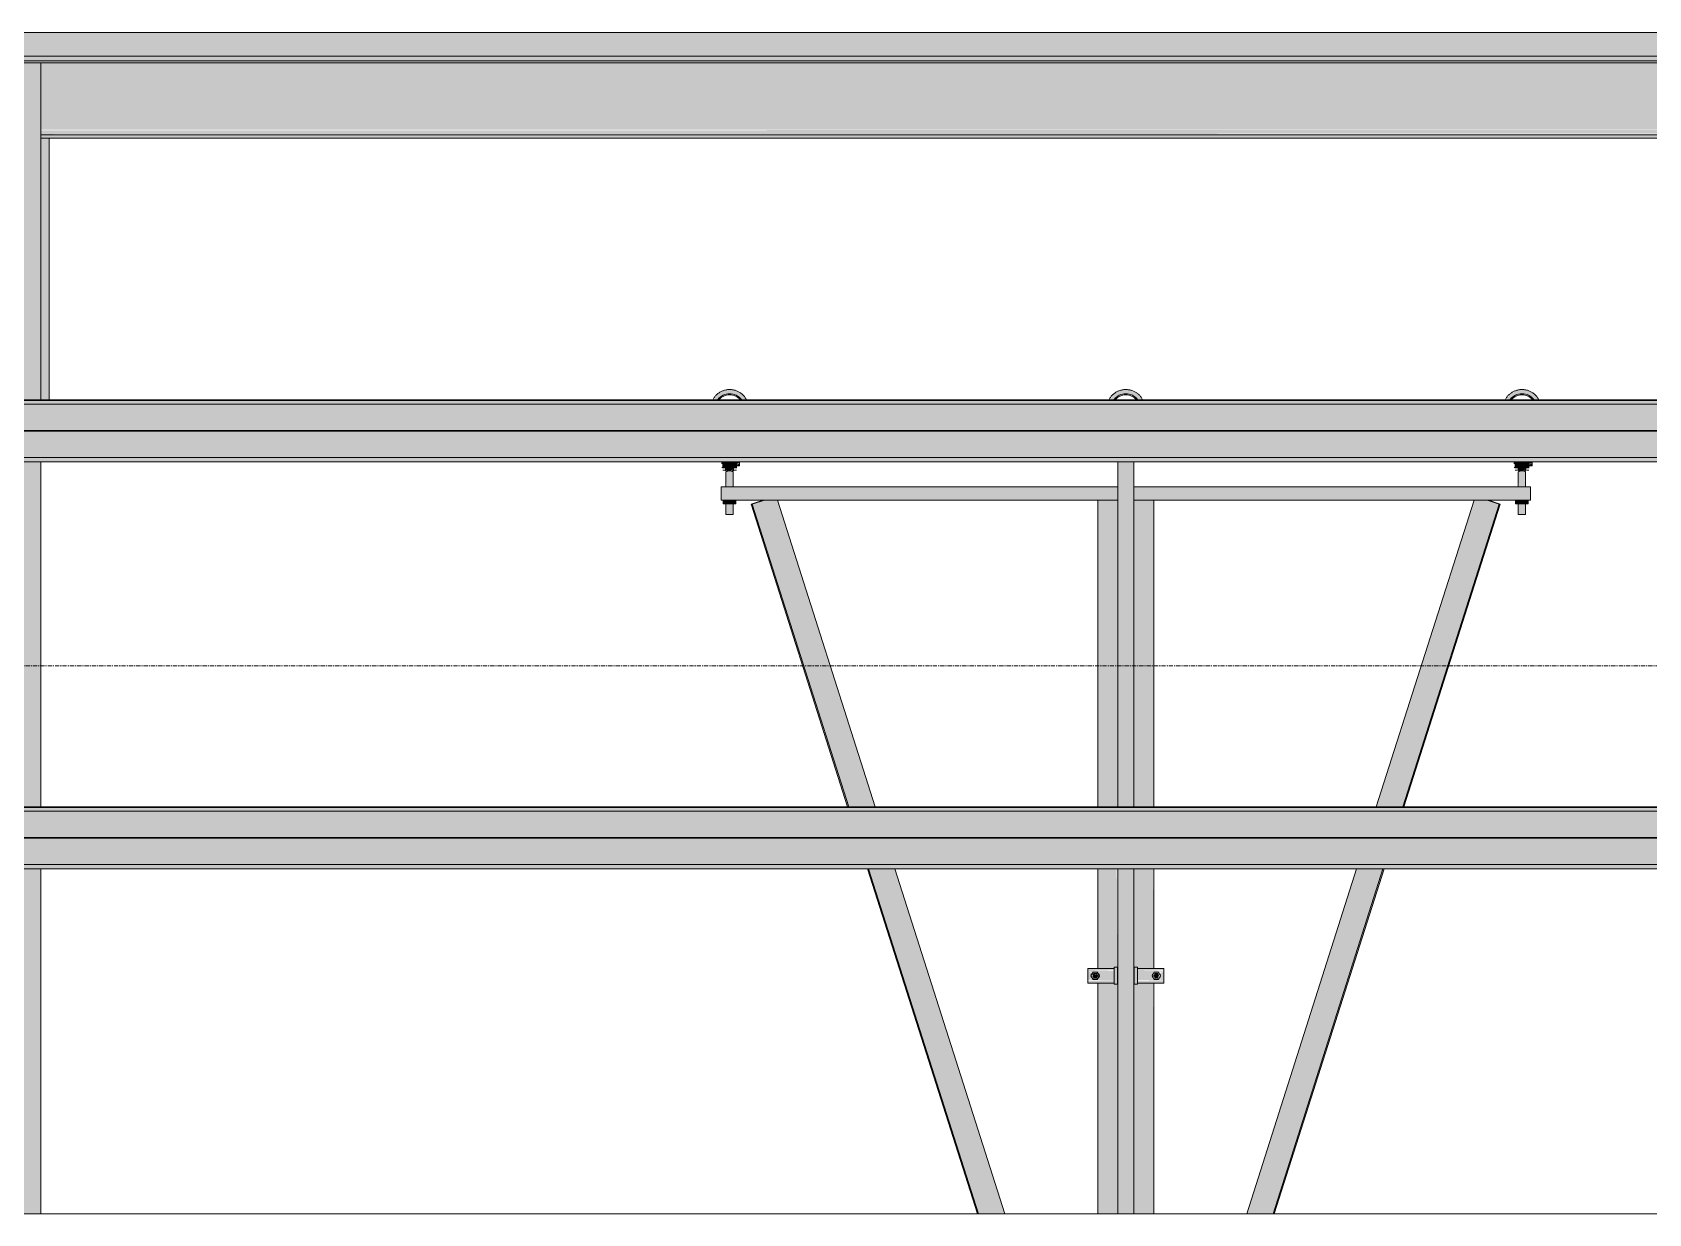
# Model space of a CAD drawing. Header units: inches. Extents: x -23445 to -32, y -314 to 853.
# Drawn here: x -2424.4 to -2232.7, y 196.8 to 336.8 of the extents above; entities that cross this region are included whole.
import ezdxf

# ---------------------------------------------------------------- set-up
doc = ezdxf.new("R2010")
doc.units = ezdxf.units.IN
doc.header["$MEASUREMENT"] = 0
doc.linetypes.add('Grid Line 1_2_', pattern=[0.875, 0.5, -0.125, 0.125, -0.125])
for name, color, linetype, lineweight in [('A-FLOR-LEVL', 51, 'Continuous', 9), ('A-GLAZ-CWMG', 51, 'Continuous', 9), ('Q-SPCQ', 91, 'Continuous', 9), ('S-BEAM', 12, 'Continuous', 9)]:
    doc.layers.add(name, color=color, linetype=linetype, lineweight=lineweight)

# ---------------------------------------------------------------- blocks, each defined once
blk = doc.blocks.new('Basketball_Backstop-Performance_Sports_Systems-3103-Ceiling_Hung - 27_-0_ to 27_-11 7_8_-706978-Building Section - East_West looking South _ Fieldhouse')
at = {"layer": 'Q-SPCQ'}
for points in [[(24908.1, 293.29), (24908.23, 293.29), (24908.79, 293.89), (24908.8, 293.79), (24909.44, 293.98), (24909.86, 293.97), (24910.36, 293.82), (24910.66, 293.63), (24911.22, 293.29), (24911.58, 293.29), (24911.01, 294.01), (24910.11, 294.44), (24909.11, 294.44), (24908.21, 294.01), (24907.74, 293.29), (24908.02, 293.29)], [(24911, 293.29), (24910.85, 293.49), (24910.49, 293.77), (24910.06, 293.94), (24909.61, 294), (24909.16, 293.94), (24908.74, 293.77), (24908.23, 293.29), (24908.38, 293.29), (24908.46, 293.4), (24908.8, 293.66), (24909.19, 293.82), (24909.61, 293.87), (24910.03, 293.82), (24910.42, 293.66), (24910.9, 293.29)], [(24955.1, 293.29), (24955.23, 293.29), (24955.79, 293.89), (24955.8, 293.79), (24956.44, 293.98), (24956.86, 293.97), (24957.36, 293.82), (24957.66, 293.63), (24958.22, 293.29), (24958.58, 293.29), (24958.01, 294.01), (24957.11, 294.44), (24956.11, 294.44), (24955.21, 294.01), (24954.74, 293.29), (24955.02, 293.29)], [(24955.23, 293.29), (24955.38, 293.29), (24955.69, 293.57), (24955.8, 293.66), (24956.19, 293.82), (24956.61, 293.87), (24957.03, 293.82), (24957.42, 293.66), (24958, 293.29), (24957.85, 293.49), (24957.49, 293.77), (24957.06, 293.94), (24956.61, 294), (24956.16, 293.94), (24955.69, 293.73), (24955.37, 293.49)], [(25002.1, 293.29), (25002.23, 293.29), (25002.79, 293.89), (25002.8, 293.79), (25003.44, 293.98), (25003.86, 293.97), (25004.36, 293.82), (25004.66, 293.63), (25005.22, 293.29), (25005.58, 293.29), (25005.01, 294.01), (25004.11, 294.44), (25003.11, 294.44), (25002.21, 294.01), (25001.74, 293.29), (25002.02, 293.29)], [(25002.38, 293.29), (25002.46, 293.4), (25002.8, 293.66), (25003.19, 293.82), (25003.61, 293.87), (25004.03, 293.82), (25004.42, 293.66), (25005, 293.29), (25004.85, 293.49), (25004.49, 293.77), (25004.06, 293.94), (25003.61, 294), (25003.16, 293.94), (25002.74, 293.77), (25002.23, 293.29), (25002.3, 293.29)], [(24909.05, 285.69), (24909.05, 285.94), (24908.8, 285.94), (24908.8, 285.69)], [(24909.14, 285.66), (24910.08, 285.66), (24910.08, 285.94), (24909.14, 285.89)], [(24910.42, 285.69), (24910.42, 285.94), (24910.17, 285.94), (24910.17, 285.69)], [(25003.05, 285.69), (25003.05, 285.94), (25002.8, 285.94), (25002.8, 285.69)], [(25004.08, 285.66), (25004.08, 285.94), (25003.14, 285.89), (25003.14, 285.66)], [(25004.42, 285.69), (25004.42, 285.94), (25004.17, 285.94), (25004.17, 285.69)], [(24909.05, 285.16), (24909.05, 285.69), (24908.8, 285.69), (24908.8, 285.16)], [(24910.42, 285.16), (24910.42, 285.69), (24910.17, 285.69), (24910.17, 285.16)], [(25003.05, 285.16), (25003.05, 285.69), (25002.8, 285.69), (25002.8, 285.16)], [(25004.17, 285.16), (25004.42, 285.16), (25004.42, 285.69), (25004.17, 285.69), (25004.17, 285.31)], [(24908.86, 280.94), (24909.61, 280.94), (24909.61, 281.37), (24908.86, 281.37)], [(24909.61, 280.94), (24910.36, 280.94), (24910.36, 281.37), (24909.61, 281.37)], [(25003.61, 280.94), (25003.61, 281.37), (25002.86, 281.37), (25002.86, 280.94)], [(25003.61, 280.94), (25004.36, 280.94), (25004.36, 281.37), (25003.61, 281.37)], [(24952.86, 224.78), (24953.16, 224.82), (24953.2, 225.12), (24952.86, 225.22), (24952.77, 225.12)], [(24960.23, 224.75), (24960.45, 224.87), (24960.48, 225), (24960.3, 225.24), (24960.05, 225.18), (24960.01, 224.94), (24960.05, 224.82)]]:
    blk.add_hatch(color=256, dxfattribs=at).paths.add_polyline_path(points, flags=0)
h = blk.add_hatch(color=256, dxfattribs=at)
h.paths.add_polyline_path([(24909.14, 285.69), (24909.14, 285.93), (24909.05, 285.86), (24909.05, 285.69)], flags=0)
h.paths.add_polyline_path([(24910.42, 285.69), (24910.8, 285.75), (24910.8, 285.93), (24910.42, 285.85), (24910.42, 285.74)], flags=0)
h.paths.add_polyline_path([(24910.08, 285.69), (24910.17, 285.75), (24910.17, 285.93), (24910.08, 285.85), (24910.08, 285.73)], flags=0)
h = blk.add_hatch(color=256, dxfattribs=at)
h.paths.add_polyline_path([(24955.67, 196.79), (24956.61, 196.79), (24956.61, 237.69), (24955.67, 237.69), (24955.67, 203.47)], flags=0)
h.paths.add_polyline_path([(24955.67, 245.04), (24956.61, 245.04), (24956.61, 285.94), (24955.67, 285.94), (24955.67, 252.3)], flags=0)
h = blk.add_hatch(color=256, dxfattribs=at)
h.paths.add_polyline_path([(24956.76, 196.79), (24957.55, 196.79), (24957.52, 237.69), (24956.61, 237.65), (24956.61, 196.79)], flags=0)
h.paths.add_polyline_path([(24956.68, 245.04), (24957.55, 245.04), (24957.52, 285.94), (24956.61, 285.94), (24956.61, 245.04)], flags=0)
h = blk.add_hatch(color=256, dxfattribs=at)
h.paths.add_polyline_path([(25003.14, 285.69), (25003.14, 285.93), (25003.05, 285.86), (25003.05, 285.69)], flags=0)
h.paths.add_polyline_path([(25004.8, 285.69), (25004.8, 285.93), (25004.42, 285.85), (25004.42, 285.69)], flags=0)
h.paths.add_polyline_path([(25004.17, 285.69), (25004.17, 285.93), (25004.08, 285.85), (25004.08, 285.69)], flags=0)
h = blk.add_hatch(color=256, dxfattribs=at)
h.paths.add_polyline_path([(24910.08, 285.45), (24910.17, 285.51), (24910.17, 285.69), (24910.08, 285.6), (24910.08, 285.46)], flags=0)
h.paths.add_polyline_path([(24909.05, 285.45), (24909.14, 285.52), (24909.14, 285.69), (24909.05, 285.62), (24909.05, 285.45)], flags=0)
h.paths.add_polyline_path([(24910.8, 285.45), (24910.8, 285.69), (24910.42, 285.61), (24910.42, 285.45)], flags=0)
h = blk.add_hatch(color=256, dxfattribs=at)
h.paths.add_polyline_path([(24909.68, 284.86), (24910.08, 284.87), (24910.08, 285.02), (24909.72, 284.87)], flags=0)
h.paths.add_polyline_path([(24909.53, 284.86), (24910.08, 285.02), (24910.08, 285.66), (24909.14, 285.66), (24909.14, 284.87), (24909.49, 284.86)], flags=0)
h = blk.add_hatch(color=256, dxfattribs=at)
h.paths.add_polyline_path([(24909.18, 279.69), (24910.04, 279.69), (24909.97, 280.94), (24909.17, 280.94), (24909.17, 279.69)], flags=0)
h.paths.add_polyline_path([(24909.56, 282.95), (24910.04, 282.95), (24910.02, 284.76), (24909.68, 284.86), (24909.27, 284.79), (24909.17, 284.75), (24909.26, 282.95), (24909.53, 282.95)], flags=0)
h = blk.add_hatch(color=256, dxfattribs=at)
h.paths.add_polyline_path([(25004.42, 285.45), (25004.8, 285.51), (25004.8, 285.69), (25004.42, 285.61), (25004.42, 285.47)], flags=0)
h.paths.add_polyline_path([(25003.05, 285.45), (25003.14, 285.52), (25003.14, 285.69), (25003.05, 285.62), (25003.05, 285.45)], flags=0)
h.paths.add_polyline_path([(25004.08, 285.45), (25004.17, 285.51), (25004.17, 285.69), (25004.08, 285.6), (25004.08, 285.46)], flags=0)
h = blk.add_hatch(color=256, dxfattribs=at)
h.paths.add_polyline_path([(25003.68, 284.86), (25004.08, 284.87), (25004.08, 285.02), (25003.72, 284.87)], flags=0)
h.paths.add_polyline_path([(25003.53, 284.86), (25004.08, 285.02), (25004.08, 285.66), (25003.14, 285.66), (25003.14, 284.87), (25003.49, 284.86)], flags=0)
h = blk.add_hatch(color=256, dxfattribs=at)
h.paths.add_polyline_path([(25003.18, 279.69), (25004.04, 279.69), (25003.97, 280.94), (25003.17, 280.94), (25003.17, 279.69)], flags=0)
h.paths.add_polyline_path([(25003.56, 282.95), (25004.04, 282.95), (25004.02, 284.76), (25003.68, 284.86), (25003.27, 284.79), (25003.17, 284.75), (25003.26, 282.95), (25003.53, 282.95)], flags=0)
h = blk.add_hatch(color=256, dxfattribs=at)
h.paths.add_polyline_path([(24908.61, 281.37), (24955.67, 281.37), (24955.67, 282.95), (24908.61, 282.95), (24908.61, 281.59)], flags=0)
h.paths.add_polyline_path([(24957.55, 281.37), (25004.61, 281.37), (25004.61, 282.95), (24957.55, 282.95), (24957.55, 281.59)], flags=0)
h = blk.add_hatch(color=256, dxfattribs=at)
h.paths.add_polyline_path([(24939, 196.79), (24939.13, 196.79), (24926.09, 237.69), (24925.95, 237.69), (24927.52, 232.77)], flags=0)
h.paths.add_polyline_path([(24923.74, 245.04), (24912.3, 280.92), (24912.17, 280.92), (24923.61, 245.04)], flags=0)
h = blk.add_hatch(color=256, dxfattribs=at)
h.paths.add_polyline_path([(24939.13, 196.79), (24942.27, 196.79), (24929.23, 237.69), (24926.09, 237.69), (24927.66, 232.77)], flags=0)
h.paths.add_polyline_path([(24923.74, 245.04), (24926.88, 245.04), (24915.29, 281.37), (24913.73, 281.37), (24912.3, 280.92), (24915.2, 271.83)], flags=0)
h = blk.add_hatch(color=256, dxfattribs=at)
h.paths.add_polyline_path([(24955.34, 196.79), (24955.67, 196.79), (24955.61, 224), (24955.23, 224), (24955.23, 224.12), (24953.29, 224.12), (24953.35, 196.79), (24954.95, 196.79)], flags=0)
h.paths.add_polyline_path([(24957.55, 196.79), (24959.92, 196.79), (24959.85, 224.12), (24957.98, 224.12), (24957.98, 224), (24957.61, 224), (24957.55, 198.59)], flags=0)
h.paths.add_polyline_path([(24953.35, 224.76), (24953.47, 224.93), (24953.37, 224.79)], flags=0)
h.paths.add_polyline_path([(24959.92, 224.92), (24959.84, 225.05), (24959.81, 224.96), (24959.87, 224.94)], flags=0)
h.paths.add_polyline_path([(24953.29, 224.92), (24953.4, 225.04), (24953.29, 225)], flags=0)
h.paths.add_polyline_path([(24953.48, 225.01), (24953.37, 225.22), (24953.44, 225.07), (24953.47, 225.03)], flags=0)
h.paths.add_polyline_path([(24954.26, 225.87), (24955.23, 225.87), (24955.23, 226), (24955.61, 226), (24955.54, 237.69), (24953.29, 237.69), (24953.37, 225.87), (24954.09, 225.87)], flags=0)
h.paths.add_polyline_path([(24957.61, 225.87), (24957.61, 226), (24957.98, 226), (24957.99, 225.87), (24959.92, 225.87), (24959.84, 237.69), (24957.55, 237.65), (24957.55, 225.87)], flags=0)
h.paths.add_polyline_path([(24953.41, 245.04), (24955.67, 245.04), (24955.67, 281.37), (24953.29, 281.37), (24953.29, 245.04), (24953.38, 245.04)], flags=0)
h.paths.add_polyline_path([(24957.55, 245.04), (24959.92, 245.04), (24959.92, 281.37), (24957.55, 281.37), (24957.55, 247.42)], flags=0)
h = blk.add_hatch(color=256, dxfattribs=at)
h.paths.add_polyline_path([(24970.95, 196.79), (24974.08, 196.79), (24987.12, 237.69), (24983.99, 237.69), (24976.19, 213.24)], flags=0)
h.paths.add_polyline_path([(24986.33, 245.04), (24989.47, 245.04), (25000.91, 280.92), (24999.49, 281.37), (24997.92, 281.37), (24994.87, 271.83)], flags=0)
h = blk.add_hatch(color=256, dxfattribs=at)
h.paths.add_polyline_path([(24974.08, 196.79), (24974.22, 196.79), (24987.26, 237.69), (24987.12, 237.69), (24979.33, 213.24)], flags=0)
h.paths.add_polyline_path([(24989.47, 245.04), (24989.6, 245.04), (25001.04, 280.92), (25000.91, 280.92), (24998.01, 271.83)], flags=0)
h = blk.add_hatch(color=256, dxfattribs=at)
h.paths.add_polyline_path([(24957.55, 225.56), (24957.61, 225.64), (24957.55, 225.61)], flags=0)
h.paths.add_polyline_path([(24952.11, 225.56), (24955.23, 225.64), (24955.23, 225.87), (24952.11, 225.83), (24952.11, 225.64)], flags=0)
h.paths.add_polyline_path([(24955.61, 225.56), (24955.67, 225.64), (24955.61, 225.59)], flags=0)
h.paths.add_polyline_path([(24957.98, 225.56), (24961.11, 225.64), (24961.11, 225.87), (24957.98, 225.82), (24957.98, 225.62)], flags=0)
h = blk.add_hatch(color=256, dxfattribs=at)
h.paths.add_polyline_path([(24952.77, 224.44), (24955.23, 224.44), (24955.23, 225.56), (24952.11, 225.56), (24952.11, 224.44), (24952.73, 224.44)], flags=0)
h.paths.add_polyline_path([(24952.11, 224.44), (24952.71, 224.59), (24952.66, 224.68), (24952.48, 224.6)], flags=0)
h.paths.add_polyline_path([(24952.11, 225.56), (24952.66, 225.32), (24952.71, 225.41), (24952.48, 225.47)], flags=0)
h.paths.add_polyline_path([(24953.23, 225.44), (24953.08, 225.32), (24953.22, 225.29)], flags=0)
h.paths.add_polyline_path([(24953.23, 224.56), (24953.2, 224.71), (24953.08, 224.68), (24953.2, 224.59)], flags=0)
h.paths.add_polyline_path([(24952.11, 224.44), (24952.61, 224.76), (24952.49, 224.93), (24952.52, 225.14), (24952.65, 225.29), (24952.48, 225.47), (24952.77, 225.44), (24953.23, 225.44), (24953.47, 224.93), (24953.23, 224.56), (24952.48, 224.53)], flags=0)
h.paths.add_polyline_path([(24957.98, 224.44), (24961.11, 224.44), (24961.11, 225.56), (24957.98, 225.56), (24957.98, 224.55)], flags=0)
h.paths.add_polyline_path([(24961.11, 224.44), (24960.55, 224.68), (24960.5, 224.59), (24960.74, 224.53)], flags=0)
h.paths.add_polyline_path([(24959.98, 224.56), (24960.14, 224.68), (24960, 224.71)], flags=0)
h.paths.add_polyline_path([(24959.98, 225.44), (24960.02, 225.29), (24960.14, 225.32), (24960.01, 225.42)], flags=0)
h.paths.add_polyline_path([(24961.11, 224.44), (24960.45, 224.56), (24959.98, 224.56), (24959.74, 225.07), (24959.98, 225.44), (24960.74, 225.47), (24961.11, 225.56), (24960.6, 225.24), (24960.72, 225.07), (24960.69, 224.86), (24960.57, 224.71), (24960.74, 224.62)], flags=0)
h.paths.add_polyline_path([(24952.73, 224.6), (24952.94, 224.72), (24952.75, 224.71)], flags=0)
h.paths.add_polyline_path([(24960.48, 224.6), (24960.45, 224.72), (24960.27, 224.72), (24960.45, 224.61)], flags=0)
h.paths.add_polyline_path([(24960.14, 224.69), (24960.19, 224.72), (24960.02, 224.72)], flags=0)
h.paths.add_polyline_path([(24960.27, 225.28), (24960.47, 225.29), (24960.41, 225.38)], flags=0)
h.paths.add_polyline_path([(24952.76, 225.28), (24952.94, 225.28), (24952.73, 225.4), (24952.75, 225.29)], flags=0)
h.paths.add_polyline_path([(24960.55, 225.32), (24960.62, 225.44), (24960.5, 225.41)], flags=0)
h = blk.add_hatch(color=256, dxfattribs=at)
h.paths.add_polyline_path([(24960.01, 224.12), (24961.11, 224.17), (24961.11, 224.44), (24957.98, 224.36), (24957.98, 224.12)], flags=0)
h.paths.add_polyline_path([(24955.23, 224.12), (24955.23, 224.44), (24952.11, 224.36), (24952.11, 224.12)], flags=0)
h = blk.add_hatch(color=256, dxfattribs=at)
h.paths.add_polyline_path([(24959.98, 224.56), (24960.45, 224.59), (24960.23, 224.75), (24960.01, 224.58)], flags=0)
h.paths.add_polyline_path([(24959.98, 224.56), (24959.98, 224.89), (24959.73, 225), (24959.83, 224.82)], flags=0)
h.paths.add_polyline_path([(24952.73, 224.56), (24953.23, 224.56), (24952.98, 224.75)], flags=0)
h.paths.add_polyline_path([(24952.73, 225.44), (24952.98, 225.25), (24953.23, 225.44)], flags=0)
h.paths.add_polyline_path([(24952.48, 225), (24952.77, 225.12), (24952.73, 225.44), (24952.55, 225.12)], flags=0)
h.paths.add_polyline_path([(24952.73, 224.56), (24952.77, 224.87), (24952.48, 225), (24952.6, 224.78)], flags=0)
h.paths.add_polyline_path([(24953.23, 224.56), (24953.49, 225), (24953.2, 224.87), (24953.21, 224.78)], flags=0)
h.paths.add_polyline_path([(24960.48, 224.56), (24960.74, 225), (24960.45, 224.82), (24960.48, 224.58)], flags=0)
h.paths.add_polyline_path([(24959.98, 225.44), (24960.23, 225.25), (24960.48, 225.44), (24960.01, 225.44)], flags=0)
h.paths.add_polyline_path([(24959.73, 225), (24960.01, 225.19), (24959.98, 225.44), (24959.76, 225.06)], flags=0)
h.paths.add_polyline_path([(24960.74, 225), (24960.48, 225.42), (24960.48, 225.11)], flags=0)
h.paths.add_polyline_path([(24953.49, 225), (24953.23, 225.44), (24953.2, 225.12)], flags=0)
h = blk.add_hatch(color=256, dxfattribs=at)
h.paths.add_polyline_path([(24955.23, 224), (24955.61, 224), (24955.61, 226), (24955.23, 226)], flags=0)
h.paths.add_polyline_path([(24957.61, 224), (24957.98, 224), (24957.98, 226), (24957.61, 226), (24957.61, 225.44)], flags=0)
for p, q in [((24908.67, 285.69), (24908.67, 285.91)), ((24908.67, 285.91), (24908.67, 285.69)), ((24908.8, 285.69), (24908.8, 285.94)), ((24909.05, 285.94), (24909.05, 285.69)), ((24909.14, 285.94), (24909.05, 285.94)), ((24909.14, 285.66), (24909.14, 285.89)), ((24910.17, 285.94), (24910.08, 285.94)), ((24910.08, 285.89), (24910.08, 285.66)), ((24910.17, 285.69), (24910.17, 285.94)), ((24910.42, 285.94), (24910.42, 285.69)), ((24910.8, 285.94), (24910.42, 285.94)), ((24910.8, 285.93), (24910.8, 285.69)), ((24955.67, 285.94), (24955.67, 245.04)), ((24957.55, 245.04), (24957.55, 285.94)), ((25002.67, 285.69), (25002.67, 285.91)), ((25002.67, 285.91), (25002.67, 285.69)), ((25002.8, 285.69), (25002.8, 285.94)), ((25003.05, 285.94), (25003.05, 285.69)), ((25003.14, 285.94), (25003.05, 285.94)), ((25003.14, 285.66), (25003.14, 285.89)), ((25004.17, 285.94), (25004.08, 285.94)), ((25004.08, 285.89), (25004.08, 285.66)), ((25004.17, 285.69), (25004.17, 285.94)), ((25004.42, 285.94), (25004.42, 285.69)), ((25004.8, 285.94), (25004.42, 285.94)), ((25004.8, 285.93), (25004.8, 285.69)), ((24908.67, 285.69), (24908.67, 285.69)), ((24908.67, 285.25), (24908.8, 285.25)), ((24908.8, 285.16), (24908.8, 285.69)), ((24908.8, 284.94), (24909.05, 284.94)), ((24909.05, 285.69), (24909.05, 285.16)), ((24909.05, 285.44), (24909.14, 285.44)), ((24909.14, 284.87), (24909.14, 285.66)), ((24909.14, 284.75), (24909.17, 284.75)), ((24909.17, 284.75), (24909.17, 282.95)), ((24910.04, 282.95), (24910.04, 284.75)), ((24910.04, 284.75), (24910.08, 284.75)), ((24910.08, 285.66), (24910.08, 284.87)), ((24910.08, 285.44), (24910.17, 285.44)), ((24910.17, 285.16), (24910.17, 285.69)), ((24910.17, 284.94), (24910.42, 284.94)), ((24910.42, 285.69), (24910.42, 285.16)), ((24910.42, 285.44), (24910.8, 285.44)), ((24910.8, 285.69), (24910.8, 285.45)), ((25002.67, 285.69), (25002.67, 285.69)), ((25002.67, 285.25), (25002.8, 285.25)), ((25002.8, 285.16), (25002.8, 285.69)), ((25002.8, 284.94), (25003.05, 284.94)), ((25003.05, 285.69), (25003.05, 285.16)), ((25003.05, 285.44), (25003.14, 285.44)), ((25003.14, 284.87), (25003.14, 285.66)), ((25003.14, 284.75), (25003.17, 284.75)), ((25003.17, 284.75), (25003.17, 282.95)), ((25004.04, 282.95), (25004.04, 284.75)), ((25004.04, 284.75), (25004.08, 284.75)), ((25004.08, 285.66), (25004.08, 284.87)), ((25004.08, 285.44), (25004.17, 285.44)), ((25004.17, 285.16), (25004.17, 285.69)), ((25004.17, 284.94), (25004.42, 284.94)), ((25004.42, 285.69), (25004.42, 285.16)), ((25004.42, 285.44), (25004.8, 285.44)), ((25004.8, 285.69), (25004.8, 285.45)), ((24908.61, 281.37), (24908.61, 282.95)), ((24955.68, 282.95), (24908.61, 282.95)), ((25004.61, 282.95), (24957.55, 282.95)), ((25004.61, 282.95), (25004.61, 281.37)), ((24955.68, 281.37), (24908.61, 281.37)), ((24908.86, 281.37), (24908.86, 280.94)), ((24909.61, 280.94), (24908.86, 280.94)), ((24909.17, 281.37), (24909.17, 279.69)), ((24909.61, 281.37), (24909.61, 280.94)), ((24910.36, 280.94), (24909.61, 280.94)), ((24910.04, 279.69), (24910.04, 281.37)), ((24910.36, 281.37), (24910.36, 280.94)), ((24913.59, 281.37), (24912.17, 280.92)), ((24912.17, 280.92), (24912.3, 280.92)), ((24912.17, 280.92), (24923.61, 245.04)), ((24912.3, 280.92), (24913.73, 281.37)), ((24923.74, 245.04), (24912.3, 280.92)), ((24915.29, 281.37), (24926.88, 245.04)), ((24953.29, 281.37), (24953.29, 245.04)), ((25004.61, 281.37), (24957.55, 281.37)), ((24959.92, 245.04), (24959.92, 281.37)), ((24986.33, 245.04), (24997.92, 281.37)), ((25000.91, 280.92), (24989.47, 245.04)), ((25001.04, 280.92), (24989.6, 245.04)), ((24999.49, 281.37), (25000.91, 280.92)), ((25001.04, 280.92), (24999.62, 281.37)), ((25000.91, 280.92), (25001.04, 280.92)), ((25002.86, 281.37), (25002.86, 280.94)), ((25003.61, 280.94), (25002.86, 280.94)), ((25003.17, 281.37), (25003.17, 279.69)), ((25003.61, 281.37), (25003.61, 280.94)), ((25004.36, 280.94), (25003.61, 280.94)), ((25004.04, 279.69), (25004.04, 281.37)), ((25004.36, 281.37), (25004.36, 280.94)), ((24910.04, 279.69), (24909.17, 279.69)), ((25004.04, 279.69), (25003.17, 279.69)), ((24925.95, 237.69), (24939, 196.79)), ((24939.13, 196.79), (24926.09, 237.69)), ((24929.23, 237.69), (24942.27, 196.79)), ((24953.29, 237.69), (24953.29, 225.86)), ((24955.67, 237.69), (24955.67, 196.79)), ((24957.55, 196.79), (24957.55, 237.65)), ((24959.92, 225.86), (24959.92, 237.65)), ((24970.95, 196.79), (24983.99, 237.69)), ((24987.12, 237.69), (24974.08, 196.79)), ((24987.26, 237.69), (24974.22, 196.79)), ((24955.23, 225.87), (24952.11, 225.87)), ((24952.11, 225.56), (24952.11, 225.87)), ((24952.11, 224.44), (24952.11, 225.56)), ((24952.11, 224.12), (24952.11, 224.44)), ((24952.73, 225.44), (24952.48, 225)), ((24952.48, 225), (24952.73, 224.56)), ((24953.23, 225.44), (24952.73, 225.44)), ((24952.73, 224.56), (24953.23, 224.56)), ((24952.76, 225.28), (24952.94, 225.28)), ((24952.94, 224.72), (24952.76, 224.72)), ((24953.02, 225.28), (24953.2, 225.28)), ((24953.2, 224.72), (24953.02, 224.72)), ((24953.49, 225), (24953.23, 225.44)), ((24953.23, 224.56), (24953.49, 225)), ((24953.29, 225.08), (24953.29, 224.92)), ((24955.23, 226), (24955.23, 224)), ((24955.61, 226), (24955.23, 226)), ((24955.61, 224), (24955.61, 226)), ((24955.67, 226), (24955.67, 196.79)), ((24957.61, 226), (24957.61, 224)), ((24957.98, 226), (24957.61, 226)), ((24957.98, 224), (24957.98, 226)), ((24961.11, 225.87), (24957.98, 225.87)), ((24959.98, 225.44), (24959.73, 225)), ((24959.73, 225), (24959.98, 224.56)), ((24959.92, 224.92), (24959.92, 225.08)), ((24960.48, 225.44), (24959.98, 225.44)), ((24959.98, 224.56), (24960.48, 224.56)), ((24960.01, 225.28), (24960.19, 225.28)), ((24960.19, 224.72), (24960.01, 224.72)), ((24960.27, 225.28), (24960.45, 225.28)), ((24960.45, 224.72), (24960.27, 224.72)), ((24960.74, 225), (24960.48, 225.44)), ((24960.48, 224.56), (24960.74, 225)), ((24961.11, 225.87), (24961.11, 225.56)), ((24961.11, 225.56), (24961.11, 224.44)), ((24961.11, 224.44), (24961.11, 224.12)), ((24952.11, 224.12), (24955.23, 224.12)), ((24953.29, 224.14), (24953.29, 196.79)), ((24955.23, 224), (24955.61, 224)), ((24957.61, 224), (24957.98, 224)), ((24957.98, 224.12), (24961.11, 224.12)), ((24959.92, 196.79), (24959.92, 224.14))]:
    blk.add_line(p, q, dxfattribs=at)
at = {"layer": 'Q-SPCQ', "flags": 128}
for points in [[(24911.61, 293.29), (24911.56, 293.37), (24911.52, 293.45), (24911.47, 293.52), (24911.42, 293.59), (24911.36, 293.66), (24911.3, 293.73), (24911.24, 293.8), (24911.18, 293.86), (24911.11, 293.93), (24911.05, 293.98), (24910.97, 294.04), (24910.9, 294.09), (24910.83, 294.14), (24910.75, 294.19), (24910.67, 294.23), (24910.59, 294.28), (24910.51, 294.31), (24910.43, 294.35), (24910.34, 294.38), (24910.26, 294.41), (24910.17, 294.43), (24910.08, 294.45), (24909.99, 294.47), (24909.91, 294.48), (24909.82, 294.49), (24909.73, 294.5), (24909.64, 294.5), (24909.55, 294.5), (24909.46, 294.49), (24909.37, 294.49), (24909.28, 294.48), (24909.19, 294.46), (24909.1, 294.44), (24909.01, 294.42), (24908.93, 294.39), (24908.84, 294.36), (24908.76, 294.33), (24908.68, 294.3), (24908.59, 294.26), (24908.51, 294.21), (24908.44, 294.17), (24908.36, 294.12), (24908.29, 294.07), (24908.22, 294.01), (24908.15, 293.96), (24908.08, 293.9), (24908.01, 293.83), (24907.95, 293.77), (24907.89, 293.7), (24907.84, 293.63), (24907.78, 293.56), (24907.73, 293.49), (24907.68, 293.41), (24907.64, 293.33)], [(24958.61, 293.29), (24958.56, 293.37), (24958.52, 293.45), (24958.47, 293.52), (24958.42, 293.59), (24958.36, 293.66), (24958.3, 293.73), (24958.24, 293.8), (24958.18, 293.86), (24958.11, 293.93), (24958.05, 293.98), (24957.97, 294.04), (24957.9, 294.09), (24957.83, 294.14), (24957.75, 294.19), (24957.67, 294.23), (24957.59, 294.28), (24957.51, 294.31), (24957.43, 294.35), (24957.34, 294.38), (24957.26, 294.41), (24957.17, 294.43), (24957.08, 294.45), (24956.99, 294.47), (24956.91, 294.48), (24956.82, 294.49), (24956.73, 294.5), (24956.64, 294.5), (24956.55, 294.5), (24956.46, 294.49), (24956.37, 294.49), (24956.28, 294.48), (24956.19, 294.46), (24956.1, 294.44), (24956.01, 294.42), (24955.93, 294.39), (24955.84, 294.36), (24955.76, 294.33), (24955.68, 294.3), (24955.59, 294.26), (24955.51, 294.21), (24955.44, 294.17), (24955.36, 294.12), (24955.29, 294.07), (24955.22, 294.01), (24955.15, 293.96), (24955.08, 293.9), (24955.01, 293.83), (24954.95, 293.77), (24954.89, 293.7), (24954.84, 293.63), (24954.78, 293.56), (24954.73, 293.49), (24954.68, 293.41), (24954.64, 293.33)], [(25005.61, 293.29), (25005.56, 293.37), (25005.52, 293.45), (25005.47, 293.52), (25005.42, 293.59), (25005.36, 293.66), (25005.3, 293.73), (25005.24, 293.8), (25005.18, 293.86), (25005.11, 293.93), (25005.05, 293.98), (25004.97, 294.04), (25004.9, 294.09), (25004.83, 294.14), (25004.75, 294.19), (25004.67, 294.23), (25004.59, 294.28), (25004.51, 294.31), (25004.43, 294.35), (25004.34, 294.38), (25004.26, 294.41), (25004.17, 294.43), (25004.08, 294.45), (25003.99, 294.47), (25003.91, 294.48), (25003.82, 294.49), (25003.73, 294.5), (25003.64, 294.5), (25003.55, 294.5), (25003.46, 294.49), (25003.37, 294.49), (25003.28, 294.48), (25003.19, 294.46), (25003.1, 294.44), (25003.01, 294.42), (25002.93, 294.39), (25002.84, 294.36), (25002.76, 294.33), (25002.68, 294.3), (25002.59, 294.26), (25002.51, 294.21), (25002.44, 294.17), (25002.36, 294.12), (25002.29, 294.07), (25002.22, 294.01), (25002.15, 293.96), (25002.08, 293.9), (25002.01, 293.83), (25001.95, 293.77), (25001.89, 293.7), (25001.84, 293.63), (25001.78, 293.56), (25001.73, 293.49), (25001.68, 293.41), (25001.64, 293.33)], [(24952.73, 225), (24952.73, 225.01), (24952.73, 225.02), (24952.73, 225.03), (24952.73, 225.04), (24952.74, 225.05), (24952.74, 225.06), (24952.74, 225.07), (24952.74, 225.08), (24952.75, 225.09)], [(24952.75, 224.91), (24952.75, 224.92), (24952.74, 224.93), (24952.74, 224.94), (24952.74, 224.95), (24952.74, 224.96), (24952.73, 224.97), (24952.73, 224.98), (24952.73, 224.99), (24952.73, 225), (24952.73, 225)], [(24952.83, 224.8), (24952.82, 224.81), (24952.82, 224.81), (24952.81, 224.82), (24952.8, 224.83), (24952.8, 224.83), (24952.79, 224.84), (24952.78, 224.85), (24952.78, 224.86), (24952.77, 224.86), (24952.77, 224.87)], [(24952.86, 225.22), (24952.87, 225.23), (24952.88, 225.23), (24952.89, 225.23), (24952.9, 225.24), (24952.91, 225.24), (24952.92, 225.24), (24952.93, 225.24), (24952.94, 225.25), (24952.95, 225.25), (24952.96, 225.25), (24952.97, 225.25), (24952.98, 225.25), (24952.98, 225.25)], [(24952.98, 224.75), (24952.97, 224.75), (24952.96, 224.75), (24952.95, 224.75), (24952.94, 224.75), (24952.93, 224.75), (24952.92, 224.76), (24952.91, 224.76), (24952.9, 224.76), (24952.89, 224.77), (24952.88, 224.77), (24952.88, 224.77), (24952.87, 224.78), (24952.86, 224.78)], [(24952.98, 225.25), (24952.98, 225.25), (24952.99, 225.25), (24953.01, 225.25)], [(24953, 224.75), (24952.99, 224.75), (24952.98, 224.75), (24952.98, 224.75)], [(24953.19, 224.75), (24953.15, 224.75), (24953.1, 224.75), (24953.07, 224.75), (24953.04, 224.75), (24953.02, 224.75)], [(24953.03, 225.25), (24953.05, 225.25), (24953.09, 225.25), (24953.12, 225.25), (24953.17, 225.25), (24953.21, 225.25)], [(24960.13, 224.75), (24960.09, 224.75), (24960.05, 224.75), (24960.01, 224.75)], [(24960.02, 225.25), (24960.07, 225.25), (24960.11, 225.25), (24960.14, 225.25), (24960.17, 225.25), (24960.2, 225.25)], [(24960.21, 225.25), (24960.22, 225.25), (24960.23, 225.25), (24960.23, 225.25)], [(24960.23, 224.75), (24960.23, 224.75), (24960.22, 224.75)], [(24960.23, 225.25), (24960.24, 225.25), (24960.25, 225.25), (24960.26, 225.25), (24960.27, 225.25), (24960.28, 225.25), (24960.29, 225.24)], [(24960.27, 224.75), (24960.26, 224.75), (24960.25, 224.75), (24960.24, 224.75), (24960.23, 224.75), (24960.23, 224.75)], [(24960.38, 224.8), (24960.37, 224.8), (24960.37, 224.79), (24960.36, 224.78), (24960.35, 224.78), (24960.34, 224.77), (24960.33, 224.77), (24960.32, 224.77)], [(24960.34, 225.23), (24960.35, 225.22), (24960.36, 225.22), (24960.36, 225.21), (24960.37, 225.21), (24960.38, 225.2), (24960.39, 225.19), (24960.4, 225.19), (24960.4, 225.18), (24960.41, 225.17), (24960.42, 225.17), (24960.42, 225.16), (24960.43, 225.15), (24960.44, 225.14), (24960.44, 225.14), (24960.45, 225.13)], [(24960.46, 225.09), (24960.47, 225.08), (24960.47, 225.07), (24960.47, 225.06), (24960.48, 225.05)]]:
    blk.add_lwpolyline(points, dxfattribs=at)
at = {"layer": 'Q-SPCQ'}
for centre, radius, start, end in [((24909.61, 292.25), 1.75, 37.0188, 142.9812), ((24909.61, 292.25), 1.63, 40.3443, 139.6557), ((24956.61, 292.25), 1.75, 37.0188, 142.9812), ((24956.61, 292.25), 1.62, 40.3443, 139.6557), ((25003.61, 292.25), 1.75, 37.0188, 142.9812), ((25003.61, 292.25), 1.62, 40.3443, 139.6557), ((24952.76, 225), 0.281, 135, 165), ((24952.76, 225), 0.281, 195, 225), ((24952.98, 225), 0.25, 0, 180), ((24952.98, 225), 0.25, 150, 225), ((24952.98, 225), 0.25, 180, 0), ((24952.98, 225), 0.25, 90, 120), ((24952.98, 225), 0.25, 240, 270), ((24952.98, 225), 0.25, 45, 90), ((24952.98, 225), 0.25, 270, 300), ((24952.98, 225), 0.25, 330, 30), ((24953.2, 225), 0.281, 15, 45), ((24953.2, 225), 0.281, 315, 345), ((24960.01, 225), 0.281, 135, 165), ((24960.01, 225), 0.281, 195, 225), ((24960.23, 225), 0.25, 0, 180), ((24960.23, 225), 0.25, 180, 0), ((24960.23, 225), 0.25, 90, 105), ((24960.23, 225), 0.25, 75, 90), ((24960.23, 225), 0.25, 15, 60), ((24960.45, 225), 0.281, 15, 45), ((24960.45, 225), 0.281, 315, 345)]:
    blk.add_arc(centre, radius, start, end, dxfattribs=at)
for points in [[(24910.04, 284.75), (24910.04, 284.75), (24910.04, 284.75), (24910.03, 284.76), (24910.02, 284.76), (24910, 284.77), (24909.99, 284.78), (24909.97, 284.78), (24909.95, 284.79), (24909.94, 284.79), (24909.93, 284.8), (24909.91, 284.81), (24909.89, 284.81), (24909.86, 284.82), (24909.84, 284.83), (24909.83, 284.83), (24909.81, 284.84), (24909.79, 284.84), (24909.76, 284.85), (24909.72, 284.85), (24909.68, 284.86), (24909.65, 284.86), (24909.61, 284.86), (24909.57, 284.86), (24909.53, 284.86), (24909.49, 284.85), (24909.46, 284.85), (24909.43, 284.84), (24909.4, 284.84), (24909.39, 284.83), (24909.37, 284.83), (24909.35, 284.82), (24909.32, 284.81), (24909.3, 284.81), (24909.28, 284.8), (24909.27, 284.79), (24909.26, 284.79), (24909.25, 284.78), (24909.23, 284.78), (24909.21, 284.77), (24909.2, 284.76), (24909.18, 284.76), (24909.17, 284.75), (24909.17, 284.75), (24909.17, 284.75)], [(25004.04, 284.75), (25004.04, 284.75), (25004.04, 284.75), (25004.03, 284.76), (25004.02, 284.76), (25004, 284.77), (25003.99, 284.78), (25003.97, 284.78), (25003.95, 284.79), (25003.94, 284.79), (25003.93, 284.8), (25003.91, 284.81), (25003.89, 284.81), (25003.86, 284.82), (25003.84, 284.83), (25003.83, 284.83), (25003.81, 284.84), (25003.79, 284.84), (25003.76, 284.85), (25003.72, 284.85), (25003.68, 284.86), (25003.65, 284.86), (25003.61, 284.86), (25003.57, 284.86), (25003.53, 284.86), (25003.49, 284.85), (25003.46, 284.85), (25003.43, 284.84), (25003.4, 284.84), (25003.39, 284.83), (25003.37, 284.83), (25003.35, 284.82), (25003.32, 284.81), (25003.3, 284.81), (25003.28, 284.8), (25003.27, 284.79), (25003.26, 284.79), (25003.25, 284.78), (25003.23, 284.78), (25003.21, 284.77), (25003.2, 284.76), (25003.18, 284.76), (25003.17, 284.75), (25003.17, 284.75), (25003.17, 284.75)]]:
    blk.add_open_spline(points, degree=3, knots=[0, 0, 0, 0, 0.055556, 0.083333, 0.111111, 0.138889, 0.166667, 0.194444, 0.208333, 0.222222, 0.236111, 0.25, 0.277778, 0.305556, 0.319444, 0.333333, 0.347222, 0.361111, 0.388889, 0.416667, 0.444444, 0.472222, 0.5, 0.527778, 0.555556, 0.583333, 0.611111, 0.638889, 0.652778, 0.666667, 0.680556, 0.694444, 0.722222, 0.75, 0.763889, 0.777778, 0.791667, 0.805556, 0.833333, 0.861111, 0.888889, 0.916667, 0.944444, 1, 1, 1, 1], dxfattribs=at)
blk = doc.blocks.new('Rectangular Mullion - Profile_Polycarbonate_Upper and left-1114459-Building Section - East_West looking South _ Fieldhouse')
at = {"layer": 'A-GLAZ-CWMG'}
for points in [[(24497.78, 334.01), (26277.77, 334.01), (26277.77, 336.84), (22782.51, 336.84), (22782.51, 334.01), (24428.66, 334.01)], [(26277.77, 333.47), (26277.77, 334.01), (22782.51, 334.01), (22782.51, 333.47), (26277.58, 333.47)], [(26277.58, 333.22), (26277.77, 333.22), (26277.77, 333.47), (22782.51, 333.47), (22782.51, 333.22), (26268.94, 333.22)]]:
    blk.add_hatch(color=256, dxfattribs=at).paths.add_polyline_path(points, flags=0)
for p, q in [((26277.77, 336.84), (22782.51, 336.84)), ((26277.77, 334.01), (22782.51, 334.01)), ((26277.77, 333.47), (22782.51, 333.47)), ((26277.77, 333.22), (22782.51, 333.22))]:
    blk.add_line(p, q, dxfattribs=at)
blk = doc.blocks.new('W-Wide Flange - W12X22-1533120-Building Section - East_West looking South _ Fieldhouse')
at = {"layer": 'S-BEAM'}
h = blk.add_hatch(color=256, dxfattribs=at)
h.paths.add_polyline_path([(22838.93, 325.3), (23080.89, 325.3), (23080.85, 333.22), (22799.39, 333.22), (22799.39, 325.3), (22804.37, 325.3)], flags=0)
h.paths.add_polyline_path([(23090.89, 325.3), (23370.39, 325.3), (23370.39, 333.22), (23090.89, 333.22), (23090.89, 330.42)], flags=0)
h.paths.add_polyline_path([(23391.88, 325.3), (23659.89, 325.3), (23659.89, 333.22), (23380.39, 333.22), (23380.39, 325.3)], flags=0)
h.paths.add_polyline_path([(23702.91, 325.3), (23949.39, 325.3), (23949.39, 333.22), (23669.89, 333.22), (23669.89, 325.3)], flags=0)
h.paths.add_polyline_path([(23959.39, 325.3), (24238.89, 325.3), (24238.89, 333.22), (23959.39, 333.22), (23959.39, 330.42)], flags=0)
h.paths.add_polyline_path([(24248.89, 325.3), (24528.39, 325.3), (24528.39, 333.22), (24248.89, 333.22), (24248.89, 330.42)], flags=0)
h.paths.add_polyline_path([(24538.39, 325.3), (24817.89, 325.3), (24817.89, 333.22), (24538.39, 333.22), (24538.39, 330.42)], flags=0)
h.paths.add_polyline_path([(24981.61, 325.3), (25107.39, 325.3), (25107.39, 333.22), (24827.89, 333.22), (24827.89, 325.3), (24843.37, 325.3)], flags=0)
h.paths.add_polyline_path([(25119.84, 325.3), (25396.89, 325.3), (25396.89, 333.22), (25117.39, 333.22), (25117.39, 325.3)], flags=0)
h.paths.add_polyline_path([(25430.88, 325.3), (25686.39, 325.3), (25686.39, 333.22), (25406.89, 333.22), (25406.89, 325.3)], flags=0)
h.paths.add_polyline_path([(25696.39, 325.3), (25975.89, 325.3), (25975.89, 333.22), (25696.39, 333.22), (25696.39, 330.42)], flags=0)
h.paths.add_polyline_path([(26018.38, 325.3), (26262.89, 325.3), (26262.89, 333.22), (25985.89, 333.22), (25985.89, 325.3)], flags=0)
h = blk.add_hatch(color=256, dxfattribs=at)
h.paths.add_polyline_path([(22804.37, 324.77), (23080.89, 324.85), (23080.85, 325.3), (22799.39, 325.3), (22799.39, 324.77)], flags=0)
h.paths.add_polyline_path([(23090.89, 324.77), (23370.39, 324.85), (23370.39, 325.3), (23090.89, 325.29), (23090.89, 324.79)], flags=0)
h.paths.add_polyline_path([(23391.88, 324.77), (23659.89, 324.85), (23659.89, 325.3), (23380.39, 325.28), (23380.39, 324.77)], flags=0)
h.paths.add_polyline_path([(23737.47, 324.77), (23949.39, 324.85), (23949.39, 325.3), (23669.89, 325.27), (23669.89, 324.77), (23702.91, 324.77)], flags=0)
h.paths.add_polyline_path([(24013.95, 324.77), (24238.89, 324.85), (24238.89, 325.3), (23959.39, 325.26), (23959.39, 324.77), (23979.39, 324.77)], flags=0)
h.paths.add_polyline_path([(24248.89, 324.77), (24528.39, 324.85), (24528.39, 325.3), (24248.89, 325.25), (24248.89, 324.78)], flags=0)
h.paths.add_polyline_path([(24538.39, 324.77), (24817.89, 324.85), (24817.89, 325.3), (24538.39, 325.23), (24538.39, 324.78)], flags=0)
h.paths.add_polyline_path([(24827.89, 324.77), (25107.39, 324.85), (25107.39, 325.3), (24827.89, 325.22), (24827.89, 324.78)], flags=0)
h.paths.add_polyline_path([(25117.39, 324.77), (25396.89, 324.85), (25396.89, 325.3), (25117.39, 325.3), (25117.39, 324.78)], flags=0)
h.paths.add_polyline_path([(25406.89, 324.77), (25686.39, 324.85), (25686.39, 325.3), (25406.89, 325.3), (25406.89, 324.77)], flags=0)
h.paths.add_polyline_path([(25741.91, 324.77), (25975.89, 324.85), (25975.89, 325.3), (25696.39, 325.3), (25696.39, 324.77), (25707.35, 324.77)], flags=0)
h.paths.add_polyline_path([(26018.38, 324.77), (26262.89, 324.85), (26262.89, 325.3), (25985.89, 325.3), (25985.89, 324.77)], flags=0)
h = blk.add_hatch(color=256, dxfattribs=at)
h.paths.add_polyline_path([(22804.37, 324.29), (23080.89, 324.29), (23080.85, 324.71), (22799.39, 324.71), (22799.39, 324.29)], flags=0)
h.paths.add_polyline_path([(23090.89, 324.29), (23370.39, 324.29), (23370.39, 324.71), (23090.89, 324.71)], flags=0)
h.paths.add_polyline_path([(23380.39, 324.29), (23659.89, 324.29), (23659.89, 324.71), (23380.39, 324.71)], flags=0)
h.paths.add_polyline_path([(23669.89, 324.29), (23949.39, 324.29), (23949.39, 324.71), (23669.89, 324.71)], flags=0)
h.paths.add_polyline_path([(24013.95, 324.29), (24238.89, 324.29), (24238.89, 324.71), (23959.39, 324.71), (23959.39, 324.29), (23979.39, 324.29)], flags=0)
h.paths.add_polyline_path([(24248.89, 324.29), (24528.39, 324.29), (24528.39, 324.71), (24248.89, 324.71)], flags=0)
h.paths.add_polyline_path([(24538.39, 324.29), (24817.89, 324.29), (24817.89, 324.71), (24538.39, 324.71)], flags=0)
h.paths.add_polyline_path([(24981.61, 324.29), (25107.39, 324.29), (25107.39, 324.71), (24827.89, 324.71), (24827.89, 324.29), (24843.37, 324.29)], flags=0)
h.paths.add_polyline_path([(25119.84, 324.29), (25396.89, 324.29), (25396.89, 324.71), (25117.39, 324.71), (25117.39, 324.29)], flags=0)
h.paths.add_polyline_path([(25430.88, 324.29), (25686.39, 324.29), (25686.39, 324.71), (25406.89, 324.71), (25406.89, 324.29)], flags=0)
h.paths.add_polyline_path([(25741.91, 324.29), (25975.89, 324.29), (25975.89, 324.71), (25696.39, 324.71), (25696.39, 324.29), (25707.35, 324.29)], flags=0)
h.paths.add_polyline_path([(26087.5, 324.29), (26262.89, 324.29), (26262.89, 324.71), (25985.89, 324.71), (25985.89, 324.29), (26018.38, 324.29)], flags=0)
for p, q in [((24827.89, 324.71), (25107.39, 324.71)), ((24827.89, 324.29), (25107.39, 324.29))]:
    blk.add_line(p, q, dxfattribs=at)
blk = doc.blocks.new('columns and girder2 - one-V204-Building Section - East_West looking South _ Fieldhouse')
at = {"layer": 'S-BEAM'}
h = blk.add_hatch(color=256, dxfattribs=at)
h.paths.add_polyline_path([(24817.89, 196.79), (24827.89, 196.79), (24827.89, 237.69), (24817.89, 237.69), (24817.89, 232.77)], flags=0)
h.paths.add_polyline_path([(24817.89, 245.04), (24827.89, 245.04), (24827.89, 285.94), (24817.89, 285.94), (24817.89, 271.83)], flags=0)
h.paths.add_polyline_path([(24817.89, 293.29), (24827.89, 293.29), (24827.89, 333.22), (24817.89, 333.22), (24817.89, 310.89)], flags=0)
h = blk.add_hatch(color=256, dxfattribs=at)
h.paths.add_polyline_path([(24827.89, 293.29), (24828.89, 293.29), (24828.89, 324.29), (24827.89, 324.29), (24827.89, 310.89)], flags=0)
h.paths.add_polyline_path([(24816.89, 293.29), (24817.89, 293.29), (24817.89, 307.96), (24816.89, 306.87), (24816.89, 306.67)], flags=0)
h.paths.add_polyline_path([(24816.89, 308.31), (24817.89, 309.4), (24817.89, 324.29), (24816.89, 324.29), (24816.89, 310.89)], flags=0)
for p, q in [((24817.89, 293.29), (24817.89, 333.22)), ((24827.89, 293.29), (24827.89, 333.22)), ((24816.89, 308.31), (24816.89, 324.29)), ((24828.89, 324.29), (24828.89, 293.29)), ((24816.89, 293.29), (24816.89, 306.88)), ((24817.89, 245.04), (24817.89, 285.94)), ((24827.89, 245.04), (24827.89, 285.94)), ((24817.89, 196.79), (24817.89, 237.69)), ((24827.89, 196.79), (24827.89, 237.69))]:
    blk.add_line(p, q, dxfattribs=at)
blk = doc.blocks.new('Girt_Z - 10_D-1472864-Building Section - East_West looking South _ Fieldhouse')
at = {"layer": 'S-BEAM'}
blk.add_line((26268.94, 196.79), (22791.39, 196.79), dxfattribs=at)
blk = doc.blocks.new('Girt_Z - 10_D-V210-Building Section - East_West looking South _ Fieldhouse')
at = {"layer": 'S-BEAM'}
for points in [[(24774.25, 244.51), (26269.02, 244.51), (26269.02, 244.96), (22791.39, 244.96), (22791.39, 244.51), (24705.13, 244.51)], [(24843.37, 241.37), (26269.02, 241.37), (26269.02, 244.51), (22791.39, 244.51), (22791.39, 241.37), (24774.25, 241.37)], [(24843.37, 241.11), (26269.02, 241.11), (26268.94, 241.3), (22791.39, 241.24), (22791.39, 241.11), (24774.25, 241.11)], [(24843.37, 238.17), (26269.02, 238.17), (26268.94, 241.11), (22791.39, 241.11), (22791.39, 238.17), (24774.25, 238.17)], [(24843.37, 237.69), (26269.02, 237.69), (26268.94, 238.17), (22791.39, 238.17), (22791.39, 237.69), (24774.25, 237.69)]]:
    blk.add_hatch(color=256, dxfattribs=at).paths.add_polyline_path(points, flags=0)
for p, q in [((26269.02, 245.04), (22791.39, 245.04)), ((26269.02, 244.96), (22791.39, 244.96)), ((26269.02, 244.51), (22791.39, 244.51)), ((26268.94, 241.37), (22791.39, 241.37)), ((26268.94, 241.3), (22791.39, 241.3)), ((22791.39, 238.17), (26268.94, 238.17)), ((26268.94, 237.69), (22791.39, 237.69))]:
    blk.add_line(p, q, dxfattribs=at)
blk = doc.blocks.new('Girt_Z - 10_D-1241717-Building Section - East_West looking South _ Fieldhouse')
at = {"layer": 'S-BEAM'}
for points in [[(26260.3, 292.76), (26273.39, 292.76), (26273.39, 293.21), (22791.39, 293.21), (22791.39, 292.76), (26225.74, 292.76)], [(24955.69, 289.62), (26273.39, 289.62), (26273.39, 292.76), (22791.39, 292.76), (22791.39, 289.62), (24947.05, 289.62)], [(22791.39, 289.36), (26273.39, 289.36), (26273.39, 289.55), (22791.39, 289.49)], [(26260.3, 286.42), (26273.39, 286.42), (26273.39, 289.36), (22791.39, 289.36), (22791.39, 286.42), (26225.74, 286.42)], [(26260.3, 285.94), (26273.39, 285.94), (26273.39, 286.42), (22791.39, 286.42), (22791.39, 285.94), (26225.74, 285.94)]]:
    blk.add_hatch(color=256, dxfattribs=at).paths.add_polyline_path(points, flags=0)
for p, q in [((26273.39, 293.29), (22791.39, 293.29)), ((26273.39, 293.21), (22791.39, 293.21)), ((26273.39, 292.76), (22791.39, 292.76)), ((26273.39, 289.62), (22791.39, 289.62)), ((26273.39, 289.55), (22791.39, 289.55)), ((22791.39, 286.42), (26273.39, 286.42)), ((26273.39, 285.94), (22791.39, 285.94))]:
    blk.add_line(p, q, dxfattribs=at)

msp = doc.modelspace()

# ---------------------------------------------------------------- linework, layer by layer
at = {"layer": 'A-FLOR-LEVL', "linetype": 'Grid Line 1_2_'}
msp.add_line((-5504.34, 261.75), (-79.89, 261.75), dxfattribs=at)

# ---------------------------------------------------------------- block references
at = {"layer": 'A-GLAZ-CWMG'}
msp.add_blockref('Rectangular Mullion - Profile_Polycarbonate_Upper and left-1114459-Building Section - East_West looking South _ Fieldhouse', (-27251.3, 0), dxfattribs=at)
at = {"layer": 'Q-SPCQ'}
msp.add_blockref('Basketball_Backstop-Performance_Sports_Systems-3103-Ceiling_Hung - 27_-0_ to 27_-11 7_8_-706978-Building Section - East_West looking South _ Fieldhouse', (-27251.3, 0), dxfattribs=at)
at = {"layer": 'S-BEAM'}
for name in ['W-Wide Flange - W12X22-1533120-Building Section - East_West looking South _ Fieldhouse', 'columns and girder2 - one-V204-Building Section - East_West looking South _ Fieldhouse', 'Girt_Z - 10_D-1241717-Building Section - East_West looking South _ Fieldhouse', 'Girt_Z - 10_D-V210-Building Section - East_West looking South _ Fieldhouse', 'Girt_Z - 10_D-1472864-Building Section - East_West looking South _ Fieldhouse']:
    msp.add_blockref(name, (-27251.3, 0), dxfattribs=at)

doc.saveas('drawing.dxf')
